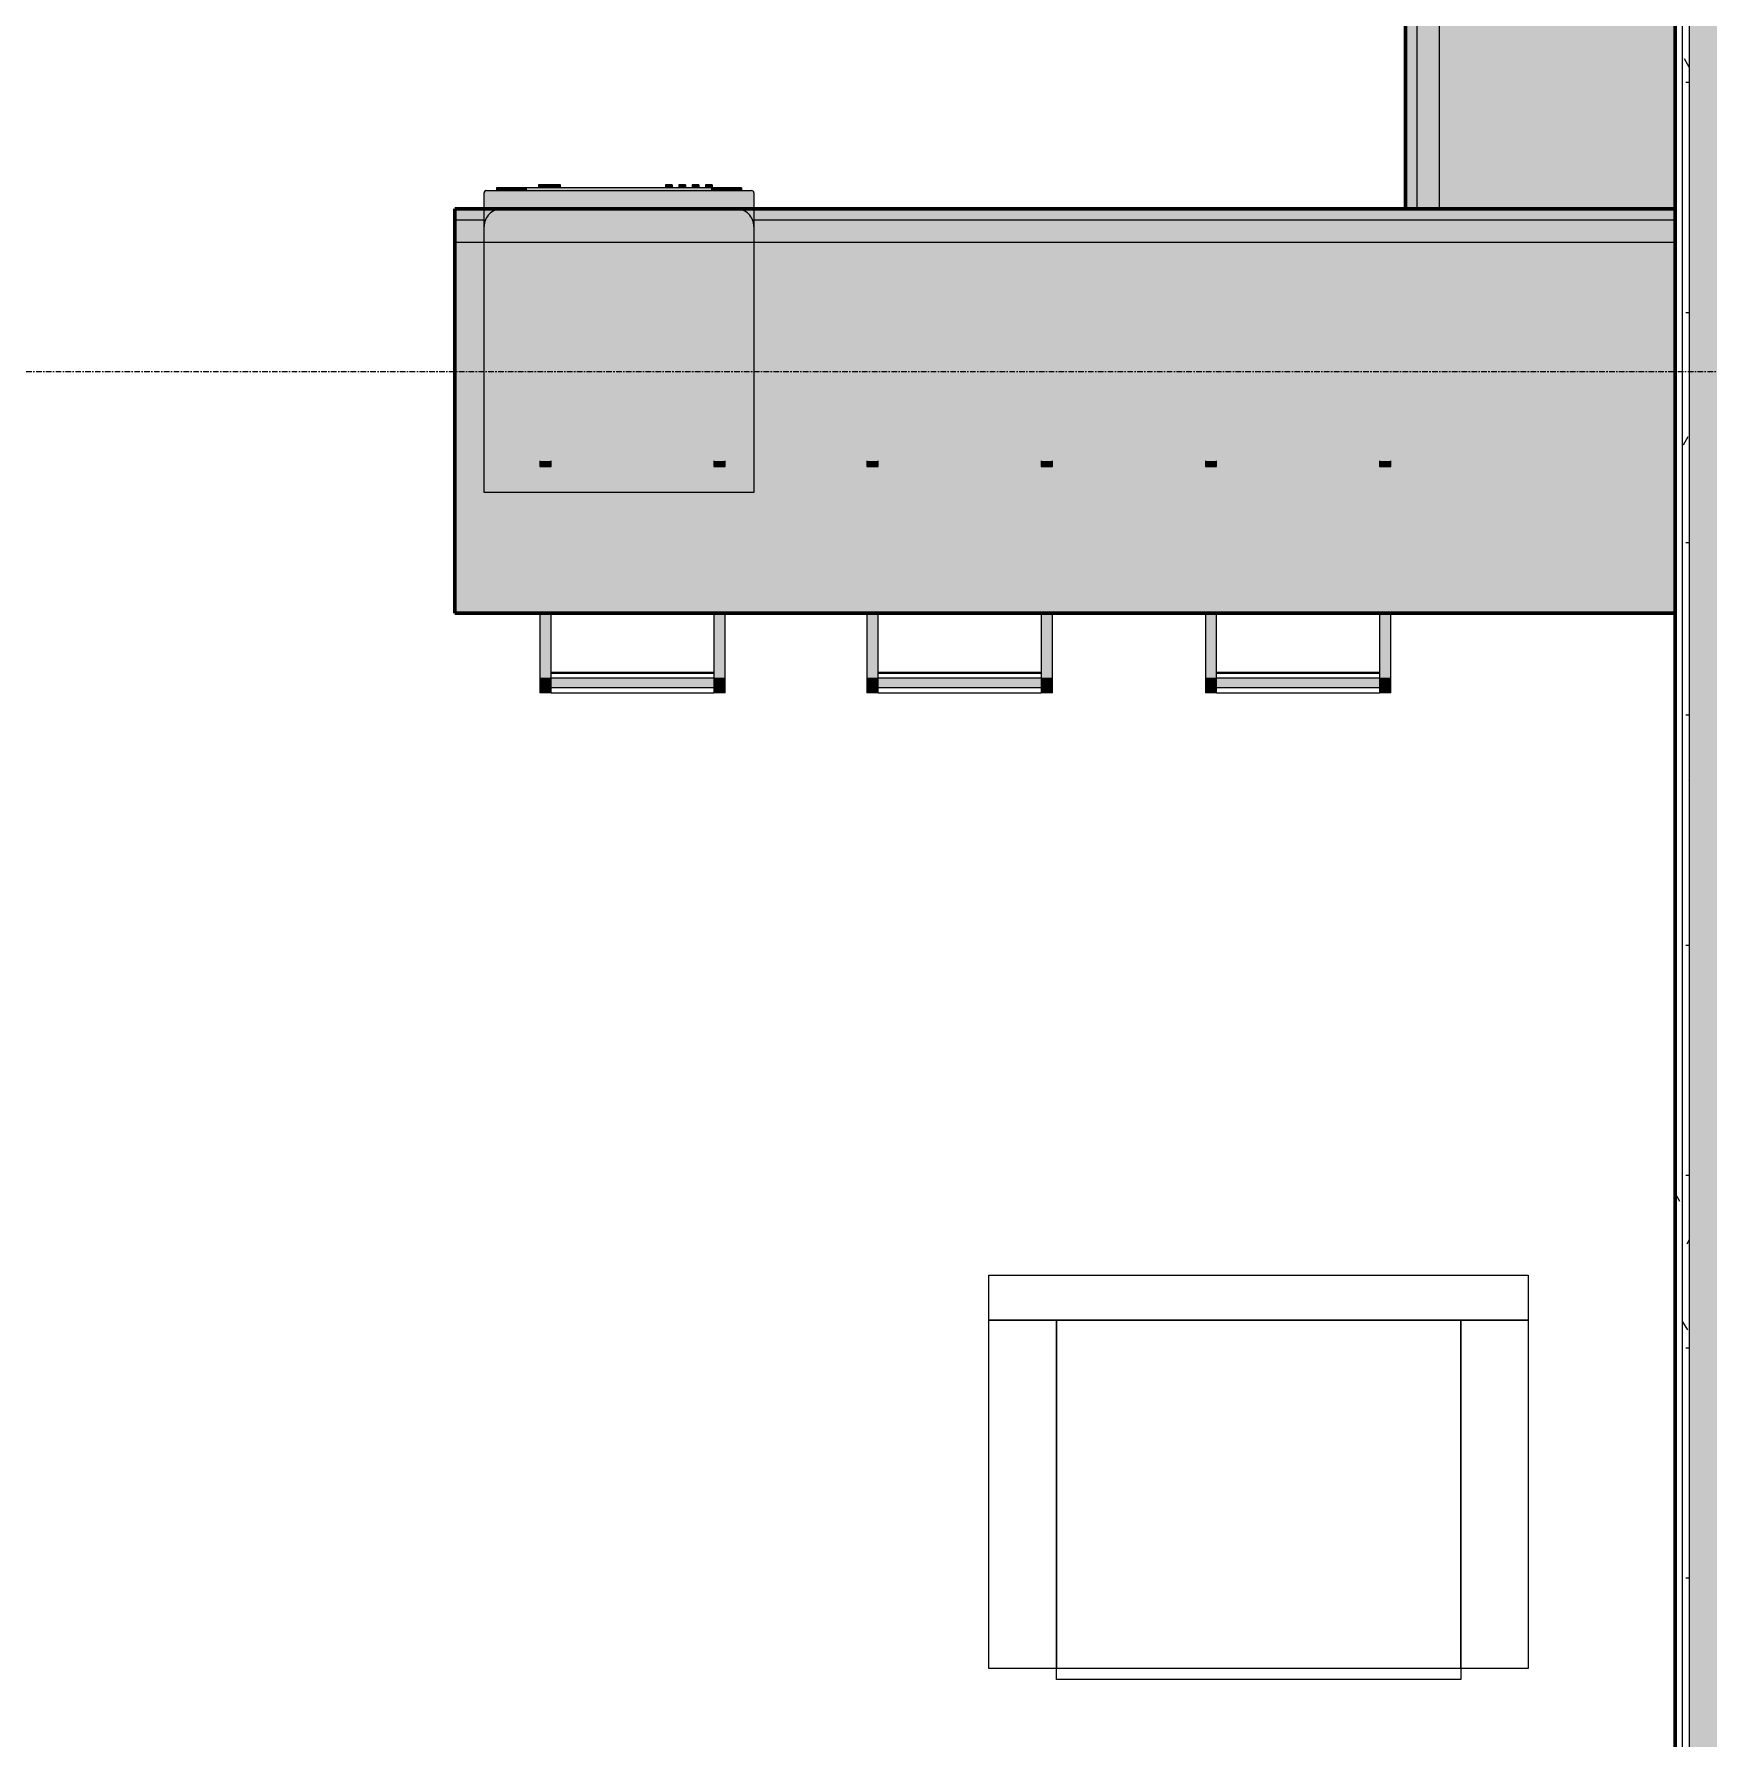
# Model space of a CAD drawing. Header units: inches. Extents: x -4061 to -1937, y 10959 to 12323.
# Drawn here: x -3065.4 to -2916.3, y 11413.5 to 11565.3 of the extents above; entities that cross this region are included whole.
import ezdxf

# ---------------------------------------------------------------- set-up
doc = ezdxf.new("R2010")
doc.units = ezdxf.units.IN
doc.header["$MEASUREMENT"] = 0
doc.linetypes.add('Grid Line 1_2_', pattern=[0.8749999999999999, 0.4999999999999999, -0.125, 0.125, -0.125])
for name, color, linetype, lineweight in [('0-1', 7, 'Continuous', 5), ('0-2', 250, 'Continuous', 9), ('A-WALL', 113, 'Continuous', 18), ('A-WALL-PATT-4', 111, 'Continuous', 9), ('I-FURN', 30, 'Continuous', 9), ('I-FURN-1', 250, 'Continuous', 9), ('I-FURN-2', 9, 'Continuous', 9), ('I-WALL-2', 2, 'Continuous', 60), ('Q-CASE-1', 9, 'Continuous', 9), ('Q-CASE-2', 10, 'Continuous', 60), ('Q-CASE-3', 250, 'Continuous', 9), ('Q-SPCQ-1', 250, 'Continuous', 9), ('Q-SPCQ-2', 135, 'Continuous', 9), ('S-GRID-1', 1, 'Grid Line 1_2_', 9)]:
    doc.layers.add(name, color=color, linetype=linetype, lineweight=lineweight)
pattern_1 = [(0, (0, 0), (20.48, 5.12), [0.845, -14.515, 0.845, -14.515, -81.92]), (0, (0, 0), (20.48, 5.12), [-30.72, 0.845, -29.875, 0.845, -14.515, -35.84]), (0, (0, 0), (20.48, 5.12), [-76.8, 0.845, -9.395, 0.845, -24.755]), (120, (7.68, 2.56), (-14.67405006737632, 15.1762002695053), [0.8449999999999999, -14.515, 0.8449999999999999, -14.515, -81.91999999999999]), (120, (7.68, 2.56), (-14.67405006737632, 15.1762002695053), [-30.72, 0.8449999999999999, -29.875, 0.8449999999999999, -14.515, -35.84]), (120, (7.68, 2.56), (-14.67405006737632, 15.1762002695053), [-76.79999999999998, 0.8449999999999999, -9.394999999999998, 0.8449999999999999, -24.755]), (240, (10.24, 12.8), (-5.805949932623669, -20.2962002695053), [0.845, -14.515, 0.845, -14.515, -81.92]), (240, (10.24, 12.8), (-5.805949932623669, -20.2962002695053), [-30.72, 0.845, -29.875, 0.845, -14.515, -35.84]), (240, (10.24, 12.8), (-5.805949932623669, -20.2962002695053), [-76.8, 0.845, -9.395, 0.845, -24.755])]

# ---------------------------------------------------------------- blocks, each defined once
blk = doc.blocks.new('OD_CW_Base Cabinet - OD_CW_Base Cabinet-1862514-ENLARGED RCP - 3RD FLOOR PLAN - EAST')
at = {"layer": 'Q-CASE-1'}
h = blk.add_hatch(color=256, dxfattribs=at)
h.paths.add_polyline_path([(0.7377049180274752, 11.00000000000976), (3.337704915819813, 11.0000000000101), (3.337704915819813, 12.00000000001022), (0.7377049180308858, 12.00000000000987), (0.7377049180274752, 11.21259842541478)], flags=0)
h.paths.add_polyline_path([(109.3377049162193, 11.00000000001812), (109.3377049158758, 12.00000000001823), (27.33770491582424, 12.00000000001192), (27.33770491582424, 11.00000000001181), (107.6181330032453, 11.00000000001812)], flags=0)
h = blk.add_hatch(color=256, dxfattribs=at)
h.paths.add_polyline_path([(27.52533564075912, 9.000000000013626), (109.3377049167667, 9.000000000019766), (109.3377049167665, 11.00000000001812), (27.33770491582424, 11.00000000001181), (27.33770491582441, 9.000000000013456)], flags=0)
h.paths.add_polyline_path([(3.337704915819983, 9.00000000001175), (3.337704915819813, 11.0000000000101), (0.7377049180274752, 11.00000000000976), (0.7377049180276457, 9.00000000001141), (3.150074190889199, 9.00000000001175)], flags=0)
h = blk.add_hatch(color=256, dxfattribs=at)
h.paths.add_polyline_path([(46.30105271853358, -23.99999999999505), (109.3377049167693, -23.99999999999028), (109.3377049167667, 9.00000000001978), (0.7377049180276457, 9.000000000011424), (0.7377049180302037, -23.99999999999863), (15.64251257617644, -23.99999999999744)], flags=0)
h.paths.add_polyline_path([(84.02888561662432, -10.9415647312004), (83.0288856166208, -10.9390590890747), (83.0288856166208, -10.44031034069502), (84.02888561662432, -10.44031034069707), (84.02888561662432, -10.9390590890747)], flags=0)
h.paths.add_polyline_path([(68.52888561662392, -10.94156473117175), (67.5288856166204, -10.93905908902116), (67.5288856166204, -10.44031034066705), (68.52888561662392, -10.4403103406691), (68.52888561662392, -10.93905908904963)], flags=0)
h.paths.add_polyline_path([(53.9075689937324, -10.94156473114771), (52.90756899372888, -10.93905908902235), (52.90756899372888, -10.4403103406367), (53.9075689937324, -10.44031034063874), (53.9075689937324, -10.93905908902235)], flags=0)
h.paths.add_polyline_path([(38.40756899373218, -10.94156473112281), (37.40756899372865, -10.93905908897409), (37.40756899372865, -10.44031034060873), (38.40756899373218, -10.44031034061078), (38.40756899373218, -10.93905908899728)], flags=0)
h.paths.add_polyline_path([(24.78625237083719, -10.94156473110081), (23.78625237083383, -10.93905908897511), (23.78625237083383, -10.44031034058179), (24.78625237083719, -10.44031034058349), (24.78625237083719, -10.93905908897511)], flags=0)
h.paths.add_polyline_path([(9.28625237083696, -10.94156473107557), (8.286252370833436, -10.93905908895004), (8.286252370833436, -10.44031034055365), (9.28625237083696, -10.4403103405557), (9.28625237083696, -10.93905908895004)], flags=0)
at = {"layer": 'Q-CASE-2'}
for p, q in [((0.7377049180327883, -24.00000000000016), (0.7377049180327883, 11.99999999999988)), ((0.7377049180327883, 11.99999999999988), (109.337704916769, 11.99999999999988)), ((109.337704916769, 11.99999999999988), (109.337704916769, -24.00000000000016)), ((109.337704916769, -24.00000000000016), (0.7377049180327829, -24.00000000000016))]:
    blk.add_line(p, q, dxfattribs=at)
at = {"layer": 'Q-CASE-3'}
for p, q in [((0.7377049180333571, 11.99999999999984), (0.7377049180333557, 10.99999999999984)), ((3.337704915826442, 11.99999999999984), (0.7377049180333585, 11.99999999999984)), ((3.337704915826442, 10.99999999999984), (0.7377049180333585, 10.99999999999984)), ((0.7377049180328029, 10.99999999999984), (0.7377049180328001, 9.000000000001393)), ((3.337704915826314, 10.99999999999984), (0.7377049180328042, 10.99999999999984)), ((88.33770491587016, 11.99999999999972), (27.33770491582651, 11.9999999999998)), ((109.337704916769, 10.99999999999969), (27.33770491582646, 10.9999999999998)), ((109.337704916769, 10.99999999999969), (27.33770491582638, 10.9999999999998)), ((109.337704916769, 10.99999999999969), (109.337704916769, 11.99999999999969)), ((109.337704916769, 9.00000000000124), (109.337704916769, 10.99999999999969)), ((0.7377049180327999, 9.000000000001409), (0.7377049180327533, -24.00000000000017)), ((109.337704916769, 9.000000000001254), (0.7377049180328042, 9.000000000001409)), ((109.3377049167689, -24.00000000000032), (109.337704916769, 9.000000000001256)), ((109.3377049167689, -24.00000000000031), (0.7377049180327616, -24.00000000000016))]:
    blk.add_line(p, q, dxfattribs=at)
blk = doc.blocks.new('OD_CW_Base Cabinet - OD_CW_Base Cabinet-1445614-ENLARGED RCP - 3RD FLOOR PLAN - EAST')
at = {"layer": 'Q-CASE-1'}
blk.add_hatch(color=256, dxfattribs=at).paths.add_polyline_path([(70.36270491792236, 24.00000000000443), (0.737704918020995, 23.99999999999795), (0.7377049180230414, 2.999999999989938), (70.3627049179244, 2.999999999996418), (70.36270491792253, 22.28042808737387)], flags=0)
h = blk.add_hatch(color=256, dxfattribs=at)
h.paths.add_polyline_path([(70.3627049179227, 0.999999999998053), (70.36270491792253, 2.999999999996404), (39.26787628555939, 2.999999999993505), (39.26787628555956, 0.999999999995154)], flags=0)
h.paths.add_polyline_path([(15.26787628555326, 0.9999999999929371), (15.26787628555308, 2.999999999991288), (0.7377049180228709, 2.999999999989924), (0.7377049180230414, 0.9999999999915729), (8.737704917952668, 0.999999999992255)], flags=0)
h = blk.add_hatch(color=256, dxfattribs=at)
h.paths.add_polyline_path([(70.36270491792253, -2.060573933704298e-12), (70.36270491792253, 0.999999999998053), (39.26787628555956, 0.999999999995154), (39.26787628555956, -4.959588295605507e-12)], flags=0)
h.paths.add_polyline_path([(15.26787628555326, -7.176481631177018e-12), (15.26787628555326, 0.9999999999929371), (0.7377049180233824, 0.9999999999915729), (0.7377049180233824, -8.54072368383641e-12), (8.737704917952668, -7.858602657506715e-12)], flags=0)
at = {"layer": 'Q-CASE-2'}
for p, q in [((70.36270491793229, 24.00000000000016), (0.7377049180327829, 24.00000000000016)), ((0.7377049180327883, 24.00000000000016), (0.7377049180327883, 1.225686219186177e-13)), ((70.36270491793229, 1.212363542890675e-13), (70.36270491793229, 24.00000000000016)), ((0.7377049180327883, 1.212363542890675e-13), (70.36270491793229, 1.212363542890675e-13))]:
    blk.add_line(p, q, dxfattribs=at)
at = {"layer": 'Q-CASE-3'}
for p, q in [((0.7377049180327488, 24.00000000000016), (0.7377049180327786, 2.999999999998593)), ((0.7377049180327488, 24.00000000000016), (70.36270491793225, 24.00000000000026)), ((70.36270491793228, 2.999999999998691), (70.36270491793225, 24.00000000000026)), ((0.7377049180327788, 2.999999999998578), (0.7377049180327816, 1.000000000000128)), ((0.7377049180327786, 2.999999999998592), (70.36270491793228, 2.999999999998691)), ((70.36270491793228, 1.000000000000226), (70.36270491793228, 2.999999999998676)), ((0.7377049180333131, 1.000000000000128), (0.7377049180333145, 1.27675647831885e-13)), ((0.7377049180333131, 1.000000000000128), (15.26787628556362, 1.000000000000149)), ((0.7377049180327816, 1.000000000000128), (15.26787628556354, 1.000000000000148)), ((0.7377049180333145, 1.27750454303064e-13), (15.26787628556319, 1.482731214595723e-13)), ((39.26787628556364, 1.000000000000183), (70.36270491793228, 1.000000000000226)), ((39.26787628556361, 1.000000000000182), (70.36270491793228, 1.000000000000226)), ((39.26787628556323, 1.821711395419241e-13), (70.36270491793228, 2.26090017177244e-13)), ((70.36270491793228, 2.26090017177244e-13), (70.36270491793228, 1.000000000000226))]:
    blk.add_line(p, q, dxfattribs=at)
blk = doc.blocks.new('Dishwasher_15404 - 34_ counter-V7-ENLARGED RCP - 3RD FLOOR PLAN - EAST')
at = {"layer": 'Q-SPCQ-2'}
for points in [[(22.24999999980752, -23.99999999999778), (23.67519685040758, -23.99999999999761), (24.0827858978086, -23.94633988391774), (24.46259842520663, -23.78901638391011), (24.83340004153439, -23.48056285966458), (25.06518520966568, -23.14942129117258), (25.20498949944692, -22.76708554515772), (25.2500000000137, -22.42519685038706), (25.25000000001011, -1.574803149603895), (25.16660215796048, -1.095420880849644), (24.98182294018886, -0.7128656277675417), (24.73994902417433, -0.4238022158049261), (24.46259842520561, -0.2109836160832401), (24.08278589781031, -0.0536601160776513), (23.67519685040332, 6.821210263296961e-12), (22.24999999980326, 6.650680006714537e-12), (22.24999999980548, -12.30480766034725)], [(25.2500000000137, -22.42519685038708), (25.25000000001404, -23.99999999999729), (26.73139927631047, -23.97794326449083), (26.81734385457406, -23.94234385456168), (26.87500000000983, -23.80314960629671), (26.86829248549639, -0.1459017627698967), (26.81734385457321, -0.05765614543254688), (26.67814911070229, -1.359379042871008e-05), (25.25000000000977, 7.146885008561491e-12), (25.25000000001335, -19.969442695936)], [(26.87500000000591, -2.608966188325936), (27.12500000001011, -2.608966188325936), (27.12500000000977, -1.092945407736688), (26.87500000000557, -1.092945407736688)], [(26.87500000000591, -2.608966188325936), (26.87500000000608, -3.814150824147458), (27.12500000000977, -3.814150824147458), (27.1250000000096, -2.608966188325936)], [(26.87500000000761, -12.30480766034649), (26.87500000000898, -20.18586276964059), (27.12500000001267, -20.18586276964059), (27.12500000000977, -3.814150824147458), (26.87500000000608, -3.814150824147458), (26.87500000000625, -4.640172624757253)], [(27.12500000000994, -4.85757930665203), (27.12500000001011, -5.808293702605951), (27.37500000000989, -5.808293702605951), (27.37500000000955, -4.824041734102071), (27.12500000000994, -4.824041734102071)], [(27.12500000001029, -6.792545671109838), (27.37500000000989, -6.792545671109838), (27.37500000000972, -5.808293702605951), (27.12500000001011, -5.808293702605951), (27.12500000001029, -6.759008098559876)], [(27.12500000001199, -16.74058653252841), (27.37500000000989, -16.74058653252841), (27.37500000000989, -16.15003535142602), (27.12500000001199, -16.15003535142602)], [(27.12500000001233, -17.92168889473304), (27.37500000000989, -17.92168889473304), (27.37500000000972, -17.33113771363047), (27.12500000001216, -17.33113771363047)], [(27.1250000000125, -19.10279125693783), (27.37500000000989, -19.10279125693783), (27.37500000000972, -18.51224007583527), (27.12500000001233, -18.51224007583527)], [(27.12500000000977, -20.28389361914263), (27.37500000000989, -20.28389361914263), (27.37500000000989, -19.69334243804006), (27.12500000001267, -19.69334243804006), (27.12500000001267, -20.18586276964008)], [(26.87500000000898, -20.22226221784886), (26.87500000000915, -21.39104740546211), (27.12500000000994, -21.39104740546211), (27.12500000000977, -20.18586276964059), (26.87500000000898, -20.18586276964059)], [(26.87500000000915, -21.39104740546211), (26.89608142025486, -22.90706818605138), (27.12500000001011, -22.90706818605138), (27.12500000000977, -21.39104740546211)]]:
    blk.add_hatch(color=256, dxfattribs=at).paths.add_polyline_path(points, flags=0)
h = blk.add_hatch(color=256, dxfattribs=at)
h.paths.add_polyline_path([(23.67519685040758, -23.99999999999762), (25.25000000001404, -23.99999999999728), (25.2500000000137, -22.42519685038708), (25.19633988392939, -22.83278589779679), (24.96171408283857, -23.33342499940279), (24.73994902417382, -23.57619778419014), (24.46259842520731, -23.7890163839091), (24.0827858978086, -23.94633988391776)], flags=0)
h.paths.add_polyline_path([(23.67519685040332, 6.807223201569401e-12), (24.08278589781031, -0.05366011607766529), (24.46259842520561, -0.2109836160832541), (24.83340004153387, -0.5194371403296284), (25.03901638392227, -0.7874015748009381), (25.21705573077605, -1.254371951020075), (25.25000000000994, -1.31295706447004), (25.25000000000977, 7.148283714734249e-12), (23.95323891779884, 6.977753458151825e-12)], flags=0)
h = blk.add_hatch(color=256, dxfattribs=at)
h.paths.add_polyline_path([(25.06518520966568, -23.14942129117259), (25.11960128566698, -23.05265265552919), (25.13403372923738, -22.98320626147336)], flags=0)
h.paths.add_polyline_path([(25.20126502068052, -22.7953757700655), (25.21705573077588, -22.74562804897516), (25.2037958298946, -22.77615236556818)], flags=0)
at = {"layer": 'Q-SPCQ-1'}
for p, q in [((3.730349362740525e-14, -23.99999999999991), (3.730349362740525e-14, 7.194245199571052e-14)), ((3.730349362740525e-14, 7.061018436616033e-14), (23.6751968503936, -2.031708135063998e-14)), ((23.67519685039353, 1.541279339631849e-13), (25.24999999999998, 1.53878659595763e-13)), ((25.24999999999998, 1.933711283835714e-15), (26.6781496062992, 2.766378552304582e-15)), ((25.24999999999998, 1.53878659595763e-13), (25.24999999999998, -1.574803149606305)), ((26.87499999999998, -0.1968503937007847), (26.87499999999998, -23.80314960629914)), ((27.12499999999996, -1.092945407739571), (26.87499999999985, -1.092945407739572)), ((27.12499999999997, -2.608966188328473), (27.12499999999996, -1.092945407739571)), ((25.24999999999998, -1.574803149606319), (25.24999999999991, -22.42519685039354)), ((27.12499999999997, -3.814150824150475), (27.12499999999997, -2.608966188328484)), ((27.125, -20.18586276964297), (27.12499999999997, -3.814150824150467)), ((27.37500000000972, -4.824041734102074), (27.12500000000977, -4.824041734102074)), ((27.37499999999998, -5.808293702608482), (27.37499999999998, -4.824041734104545)), ((27.37499999999998, -6.792545671112416), (27.37499999999998, -5.808293702608489)), ((27.12500000000977, -6.792545671109842), (27.37500000000989, -6.792545671109842)), ((27.375, -16.15003535142843), (27.12499999999999, -16.15003535142844)), ((27.37499999999999, -16.74058653253079), (27.37499999999999, -16.15003535142843)), ((27.375, -16.74058653253079), (27.12499999999999, -16.74058653253079)), ((27.375, -17.33113771363316), (27.12499999999999, -17.33113771363316)), ((27.375, -17.92168889473552), (27.12499999999999, -17.92168889473552)), ((27.375, -17.92168889473552), (27.37499999999999, -17.33113771363316)), ((27.375, -18.51224007583788), (27.12499999999999, -18.51224007583788)), ((27.375, -19.10279125694025), (27.125, -19.10279125694025)), ((27.375, -19.69334243804261), (27.125, -19.69334243804261)), ((27.375, -19.10279125694025), (27.375, -18.51224007583788)), ((27.375, -20.28389361914498), (27.375, -19.69334243804261)), ((27.125, -21.39104740546497), (27.125, -20.18586276964297)), ((27.375, -20.28389361914498), (27.125, -20.28389361914498)), ((25.24999999999998, -22.42519685039368), (25.24999999999998, -23.99999999999993)), ((27.12499999999999, -22.90706818605386), (27.125, -21.39104740546497)), ((23.67519685039361, -23.99999999999991), (3.730349362740525e-14, -23.99999999999991)), ((25.24999999999998, -23.99999999999993), (23.67519685039374, -23.99999999999993)), ((26.6781496062992, -23.99999999999993), (25.24999999999998, -23.99999999999993)), ((27.12499999999999, -22.90706818605386), (26.87499999999989, -22.90706818605386))]:
    blk.add_line(p, q, dxfattribs=at)
for centre, radius, start, end in [((26.6781496062992, -0.1968503937007847), 0.1968503937007877, 2.417221557912273e-13, 90.00000000000024), ((23.6751968503936, -1.574803149606319), 1.574803149606299, 4.579998741307465e-13, 90.00000000000065), ((23.6751968503936, -1.574803149606322), 1.574803149606299, 32.07702266494653, 42.33590896446729), ((23.6751968503936, -1.574803149606322), 1.574803149606296, 17.81822845429331, 27.52661292451309), ((23.6751968503936, -1.574803149606322), 1.574803149606296, 3.514512923017186e-13, 13.64245207999506), ((26.67814960629914, -0.1968503937008374), 0.1968503937007849, 15.0000000000001, 75.00000000000009), ((23.67519685039361, -22.42519685039354), 1.574803149606296, 270.0000000000003, 8.396664359063685e-13), ((23.67519685039361, -22.42519685039354), 1.574803149606298, 346.3575479200303, 1.292577422546775e-12), ((23.67519685039361, -22.42519685039354), 1.5748031496063, 317.6640910354917, 327.922977335036), ((23.67519685039361, -22.42519685039354), 1.574803149606297, 332.4733870755231, 342.1817715456339), ((26.6781496062992, -23.80314960629914), 0.1968503937007853, 269.9999999999996, 0)]:
    blk.add_arc(centre, radius, start, end, dxfattribs=at)
blk = doc.blocks.new('Bar_Stool_6722_1_ - Bar_Stool_6722_1_-1372833-ENLARGED RCP - 3RD FLOOR PLAN - EAST')
at = {"layer": 'I-FURN-2'}
for points in [[(15.99999999999994, 1.65414348884951e-11), (15.49999999996953, 1.568878360558298e-11), (15.49999999997072, -0.7500000000092085), (16.50000000000187, -0.7500000000075032), (16.50000000000068, 1.739408617140722e-11)], [(0.9999999999728287, -8.867573342286083e-12), (-3.035438567167147e-11, -1.057287590811032e-11), (-2.916067387559451e-11, -0.7500000000092085), (0.9999999999740224, -0.7500000000075032), (0.9999999999735109, -0.460122964119364)], [(-2.916067387559451e-11, -0.7500000000092085), (-2.830802259268239e-11, -1.298536159855037), (0.9999999999748751, -1.298536159853331), (0.9999999999740224, -0.7500000000075032)], [(-2.830802259268239e-11, -1.298536159855037), (-1.841726771090179e-11, -7.074472553166419), (0.9999999999847659, -7.074472553164714), (0.9999999999748751, -1.298536159853331)], [(15.49999999997021, -0.4601229640948297), (0.9999999999735109, -0.460122964119386), (0.9999999999750456, -1.304888085079903), (15.49999999997158, -1.298536159828779), (15.49999999997072, -0.7500000000092306)], [(15.49999999997072, -0.7500000000092085), (15.49999999997158, -1.298536159855037), (16.50000000000272, -1.298536159853331), (16.50000000000187, -0.7500000000075032), (16.00000000000113, -0.7500000000083559)], [(15.49999999997158, -1.298536159855037), (15.49999999998147, -7.074472553140158), (16.50000000001262, -7.074472553138452), (16.50000000000272, -1.298536159853331), (16.00000000000199, -1.298536159854184)], [(2.55795384873636e-12, -20.13290782206235), (2.55795384873636e-12, -20.13541346418975), (1.000000000005911, -20.13290782206235)], [(2.55795384873636e-12, -20.13541346418975), (3.41060513164848e-12, -20.63416221257966), (1.000000000006764, -20.63416221257966), (1.000000000005911, -20.13541346418804)], [(15.50000000000278, -20.13290782206252), (15.50000000000278, -20.13541346418975), (16.50000000000631, -20.13290782206252)], [(15.50000000000278, -20.13541346418975), (15.50000000000364, -20.63416221258239), (16.50000000000716, -20.63416221258273), (16.50000000000631, -20.13541346418804)]]:
    blk.add_hatch(color=256, dxfattribs=at).paths.add_polyline_path(points, flags=0)
at = {"layer": 'I-FURN-1'}
for p, q in [((3.318718997531667e-13, 1.665334536903466e-15), (3.318718997531671e-13, -0.7499999999999996)), ((3.319011732116905e-13, 1.665334536903466e-15), (1.000000000000332, 1.665334536903516e-15)), ((1.000000000000332, -0.7499999999999996), (1.000000000000332, 1.665334536903516e-15)), ((3.318718997531671e-13, -0.7499999999999996), (4.040398357831679e-13, -1.298536159845803)), ((1.000000000000332, -0.7499999999999996), (3.319011732116905e-13, -0.7499999999999996)), ((4.040398357831679e-13, -1.298536159845807), (4.040398357831677e-13, -7.074472553163824)), ((1.000000000000404, -1.298536159845807), (4.040101586610943e-13, -1.298536159845807)), ((15.50000000000098, -1.178476897108185e-13), (1.000000000000798, -1.178476897108192e-13)), ((15.50000000000061, -0.4601229641100834), (1.000000000000417, -0.4601229641100834)), ((1.000000000000404, -1.298536159845803), (1.000000000000332, -0.7499999999999996)), ((1.000000000000404, -7.074472553162329), (1.000000000000404, -1.298536159845807)), ((1.000000000000417, -1.304888085046203), (15.50000000000061, -1.304888085046203)), ((15.50000000000092, -4.662936703459925e-15), (15.50000000000092, -0.7500000000000059)), ((15.50000000000092, -4.662936703459925e-15), (16.50000000000092, -4.662936703459876e-15)), ((15.50000000000092, -0.7500000000000059), (15.50000000000099, -1.29853615984581)), ((16.50000000000092, -0.7500000000000059), (15.50000000000092, -0.7500000000000059)), ((15.5000000000004, -1.298536159845756), (15.5000000000004, -7.074472553138799)), ((16.5000000000004, -1.298536159845756), (15.5000000000004, -1.298536159845756)), ((16.50000000000092, -0.7500000000000059), (16.50000000000092, -4.662936703459876e-15)), ((16.50000000000099, -1.298536159845809), (16.50000000000092, -0.7500000000000059)), ((16.5000000000004, -7.074472553137094), (16.5000000000004, -1.298536159845756)), ((15.5000000000007, -1.730309294641425), (1.000000000000732, -1.730309294641425)), ((15.50000000000069, -1.827458305814601), (1.000000000000716, -1.827458305814601)), ((-6.669664820435627e-14, -20.13541346417871), (-7.573108806536398e-14, -20.63416221257001)), ((1.000000000000204, -20.13541346417875), (2.046696145896476e-13, -20.13541346417873)), ((1.000000000000155, -20.63416221257032), (1.000000000000157, -20.13541346417874)), ((15.50000000000017, -20.13541346417871), (15.50000000000016, -20.63416221257298)), ((16.50000000000044, -20.13541346417875), (15.50000000000044, -20.13541346417873)), ((16.50000000000038, -20.63416221257338), (16.50000000000038, -20.13541346417874))]:
    blk.add_line(p, q, dxfattribs=at)
blk = doc.blocks.new('Couch-Both_Arms-Generic - 2-1523460-ENLARGED RCP - 3RD FLOOR PLAN - EAST')
at = {"layer": 'I-FURN'}
for p, q in [((-17.99999999999967, 18.50000000000051), (18.00000000000052, 18.50000000000051)), ((-17.99999999999967, -13.49999999999986), (-17.99999999999967, 18.50000000000051)), ((18.00000000000052, 18.50000000000051), (18.00000000000052, -13.49999999999986)), ((-23.9999999999998, 17.50000000000034), (-17.9999999999997, 17.50000000000034)), ((-23.9999999999998, -13.50000000000004), (-23.9999999999998, 17.50000000000034)), ((-17.9999999999997, 17.50000000000034), (-17.9999999999997, -13.50000000000004)), ((18.00000000000019, 17.50000000000063), (24.00000000000029, 17.50000000000063)), ((18.00000000000019, -13.49999999999974), (18.00000000000019, 17.50000000000063)), ((24.00000000000029, 17.50000000000063), (24.00000000000029, -13.49999999999974)), ((-23.99999999999992, -13.49999999999986), (24.00000000000026, -13.49999999999986)), ((-17.9999999999997, -13.50000000000004), (-23.9999999999998, -13.50000000000004)), ((18.00000000000052, -13.49999999999986), (-17.99999999999967, -13.49999999999986)), ((24.00000000000029, -13.49999999999974), (18.00000000000019, -13.49999999999974))]:
    blk.add_line(p, q, dxfattribs=at)
at = {"layer": 'I-FURN-1'}
for p, q in [((-23.99999999999994, 17.50000000000045), (24.00000000000024, 17.50000000000045)), ((-23.99999999999994, -17.49999999999992), (-23.99999999999994, 17.50000000000045)), ((24.00000000000024, 17.50000000000045), (24.00000000000024, -17.49999999999992)), ((24.00000000000024, -17.49999999999992), (-23.99999999999994, -17.49999999999992))]:
    blk.add_line(p, q, dxfattribs=at)
blk = doc.blocks.new('CTR - 1st Phase - Unit Layouts_rvt-1-ENLARGED RCP - 3RD FLOOR PLAN - EAST')
at = {"layer": '0-2'}
for name, p, rotation in [('OD_CW_Base Cabinet - OD_CW_Base Cabinet-1445614-ENLARGED RCP - 3RD FLOOR PLAN - EAST', (-2943.32373667969, 11620.07710102894), 269.9999999999942), ('Dishwasher_15404 - 34_ counter-V7-ENLARGED RCP - 3RD FLOOR PLAN - EAST', (-3025.323736679744, 11524.46439611097), 89.99999999998947), ('Bar_Stool_6722_1_ - Bar_Stool_6722_1_-1372833-ENLARGED RCP - 3RD FLOOR PLAN - EAST', (-3003.875189224765, 11506.6399235576), 180), ('Bar_Stool_6722_1_ - Bar_Stool_6722_1_-1372833-ENLARGED RCP - 3RD FLOOR PLAN - EAST', (-2974.75387260187, 11506.63992355755), 180), ('Bar_Stool_6722_1_ - Bar_Stool_6722_1_-1372833-ENLARGED RCP - 3RD FLOOR PLAN - EAST', (-2944.632555978978, 11506.6399235575), 180), ('Couch-Both_Arms-Generic - 2-1523460-ENLARGED RCP - 3RD FLOOR PLAN - EAST', (-2956.398736681815, 11437.28636503657), 180)]:
    blk.add_blockref(name, p, dxfattribs=dict(at, rotation=rotation))
blk.add_blockref('OD_CW_Base Cabinet - OD_CW_Base Cabinet-1862514-ENLARGED RCP - 3RD FLOOR PLAN - EAST', (-3028.661441595571, 11537.71439611077), dxfattribs=at)
blk = doc.blocks.new('CTR - 1st Phase - Shell_rvt-1-ENLARGED RCP - 3RD FLOOR PLAN - EAST')
at = {"layer": 'S-GRID-1'}
blk.add_line((-1936.8318968875, 11535.18939611053), (-4027.878090368345, 11535.18939611053), dxfattribs=at)

msp = doc.modelspace()

# ---------------------------------------------------------------- hatches: boundary and pattern name
at = {"layer": 'A-WALL-PATT-4'}
h = msp.add_hatch(dxfattribs=at)
h.set_pattern_fill('FP_4', color=256, style=0, pattern_type=2)
h.set_pattern_definition([(161.57, (0.32, 0.32), (-2.560496184573631, -0.0005373861552858683), [0, -18.214, 2.022, 0]), (18.43, (-0.32, 0.32), (-2.560496184573631, 0.0005373861552860904), [0, -18.214, 2.022, 0]), (108.43, (0.32, 0.32), (1.279220909290681, -6.400876726295667), [6.069999999999999, -14.166]), (71.57, (-0.32, 0.32), (1.279220909290681, 6.400876726295667), [6.07, -14.166])])
h.paths.add_polyline_path([(-2918.07373667935, 11255.36439611051), (-2914.573736679338, 11255.36439611051), (-2914.573736679335, 11644.58939611053), (-2918.073736679347, 11644.58939611053), (-2918.07373667935, 11255.82689611048)], flags=0)
h = msp.add_hatch(dxfattribs=at)
h.set_pattern_fill('FP_1', color=256, style=0, pattern_type=2)
h.set_pattern_definition(pattern_1)
h.paths.add_polyline_path([(-2918.698736679337, 11255.63939611051), (-2918.698736679335, 11643.33939611053), (-2919.323736678861, 11643.33939611053), (-2919.323736679349, 11255.63939611051)], flags=0)
h = msp.add_hatch(dxfattribs=at)
h.set_pattern_fill('FP_1', color=256, style=0, pattern_type=2)
h.set_pattern_definition(pattern_1)
h.paths.add_polyline_path([(-2918.074179684686, 11255.63939611051), (-2918.07373667935, 11255.63939611051), (-2918.073736679347, 11643.96439611053), (-2918.698736679335, 11643.96439611053), (-2918.698736679337, 11255.63939611051)], flags=0)

# ---------------------------------------------------------------- linework, layer by layer
at = {"layer": 'A-WALL'}
for p, q in [((-2918.073736679345, 11644.58939611052), (-2918.073736679336, 11255.3643961105)), ((-2918.698736679345, 11643.96439611052), (-2918.698736679335, 11255.3643961105))]:
    msp.add_line(p, q, dxfattribs=at)
at = {"layer": 'I-WALL-2'}
msp.add_line((-2919.323736679339, 11400.27609754479), (-2919.323736679341, 11513.71439611076), dxfattribs=at)

# ---------------------------------------------------------------- block references
at = {"layer": '0-1'}
for name in ['CTR - 1st Phase - Shell_rvt-1-ENLARGED RCP - 3RD FLOOR PLAN - EAST', 'CTR - 1st Phase - Unit Layouts_rvt-1-ENLARGED RCP - 3RD FLOOR PLAN - EAST']:
    msp.add_blockref(name, (0, 0), dxfattribs=at)

doc.saveas('drawing.dxf')
